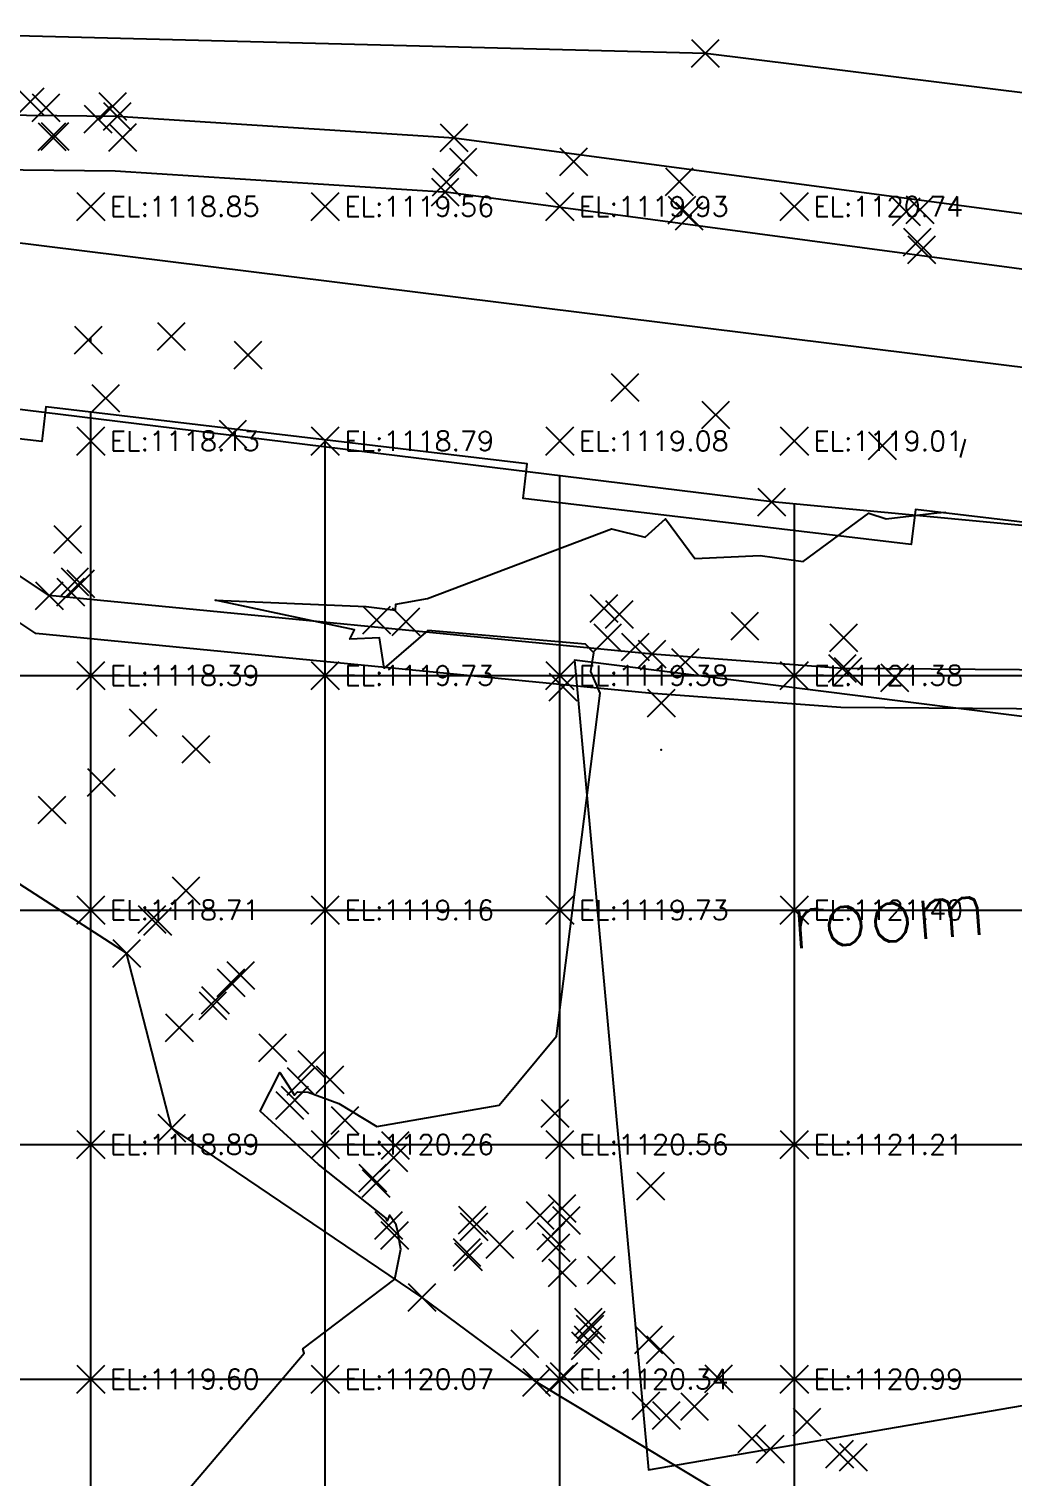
# Model space of a CAD drawing. Header units: metres. Extents: x -212 to 353850, y -37 to 356021.
# Drawn here: x 353775.38 to 353787.96, y 355968.8 to 355987.32 of the extents above; entities that cross this region are included whole.
import ezdxf

# ---------------------------------------------------------------- set-up
doc = ezdxf.new("R2010")
doc.units = ezdxf.units.M
for name, color, linetype in [('C-TOPO-MAJR', 9, 'Continuous'), ('C-TOPO-TEXT', 7, 'Continuous'), ('Survey.td2', 7, 'Continuous'), ('V-NODE', 1, 'Continuous')]:
    doc.layers.add(name, color=color, linetype=linetype)
doc.styles.get("Standard").update_dxf_attribs({"font": 'simplex.shx'})

# ---------------------------------------------------------------- blocks, each defined once
blk = doc.blocks.new('*U1')
at = {"color": 0, "linetype": 'ByBlock', "lineweight": -2, "transparency": 16777216}
for p, q in [((-0.707, -0.707), (0.707, 0.707)), ((-0.707, 0.707), (0.707, -0.707))]:
    blk.add_line(p, q, dxfattribs=at)
blk = doc.blocks.new('*U166', base_point=(353784.8588, 355969.1563, 1120.6909))
at = {"layer": 'V-NODE', "lineweight": -2, "xscale": 0.25, "yscale": 0.25, "zscale": 0.25}
blk.add_blockref('*U1', (353784.8588, 355969.1563, 1120.6909), dxfattribs=at)
blk = doc.blocks.new('*U167', base_point=(353783.5295, 355969.5848, 1120.4859))
at = {"layer": 'V-NODE', "lineweight": -2, "xscale": 0.25, "yscale": 0.25, "zscale": 0.25}
blk.add_blockref('*U1', (353783.5295, 355969.5848, 1120.4859), dxfattribs=at)
blk = doc.blocks.new('*U168', base_point=(353781.8668, 355970.0086, 1120.3134))
at = {"layer": 'V-NODE', "lineweight": -2, "xscale": 0.25, "yscale": 0.25, "zscale": 0.25}
blk.add_blockref('*U1', (353781.8668, 355970.0086, 1120.3134), dxfattribs=at)
blk = doc.blocks.new('*U169', base_point=(353777.1986, 355973.2606, 1119.0242))
at = {"layer": 'V-NODE', "lineweight": -2, "xscale": 0.25, "yscale": 0.25, "zscale": 0.25}
blk.add_blockref('*U1', (353777.1986, 355973.2606, 1119.0242), dxfattribs=at)
blk = doc.blocks.new('*U177', base_point=(353784.0281, 355987.0089, 1119.2598))
at = {"layer": 'V-NODE', "lineweight": -2, "xscale": 0.25, "yscale": 0.25, "zscale": 0.25}
blk.add_blockref('*U1', (353784.0281, 355987.0089, 1119.2598), dxfattribs=at)
blk = doc.blocks.new('*U302', base_point=(353783.4631, 355978.6974, 1121.3623))
at = {"layer": 'V-NODE', "lineweight": -2, "xscale": 0.25, "yscale": 0.25, "zscale": 0.25}
blk.add_blockref('*U1', (353783.4631, 355978.6974, 1121.3623), dxfattribs=at)
blk = doc.blocks.new('*U303', base_point=(353783.4532, 355970.4271, 1120.8051))
at = {"layer": 'V-NODE', "lineweight": -2, "xscale": 0.25, "yscale": 0.25, "zscale": 0.25}
blk.add_blockref('*U1', (353783.4532, 355970.4271, 1120.8051), dxfattribs=at)
blk = doc.blocks.new('*U304', base_point=(353784.1981, 355970.0553, 1120.8847))
at = {"layer": 'V-NODE', "lineweight": -2, "xscale": 0.25, "yscale": 0.25, "zscale": 0.25}
blk.add_blockref('*U1', (353784.1981, 355970.0553, 1120.8847), dxfattribs=at)
blk = doc.blocks.new('*U348', base_point=(353777.0204, 355975.9035, 1119.109))
at = {"layer": 'V-NODE', "lineweight": -2, "xscale": 0.25, "yscale": 0.25, "zscale": 0.25}
blk.add_blockref('*U1', (353777.0204, 355975.9035, 1119.109), dxfattribs=at)
blk = doc.blocks.new('*U349', base_point=(353776.9476, 355975.9297, 1119.0954))
at = {"layer": 'V-NODE', "lineweight": -2, "xscale": 0.25, "yscale": 0.25, "zscale": 0.25}
blk.add_blockref('*U1', (353776.9476, 355975.9297, 1119.0954), dxfattribs=at)
blk = doc.blocks.new('*U350', base_point=(353778.0821, 355975.2116, 1119.122))
at = {"layer": 'V-NODE', "lineweight": -2, "xscale": 0.25, "yscale": 0.25, "zscale": 0.25}
blk.add_blockref('*U1', (353778.0821, 355975.2116, 1119.122), dxfattribs=at)
blk = doc.blocks.new('*U351', base_point=(353777.9595, 355975.1211, 1119.1369))
at = {"layer": 'V-NODE', "lineweight": -2, "xscale": 0.25, "yscale": 0.25, "zscale": 0.25}
blk.add_blockref('*U1', (353777.9595, 355975.1211, 1119.1369), dxfattribs=at)
blk = doc.blocks.new('*U352', base_point=(353777.7587, 355974.8962, 1119.1366))
at = {"layer": 'V-NODE', "lineweight": -2, "xscale": 0.25, "yscale": 0.25, "zscale": 0.25}
blk.add_blockref('*U1', (353777.7587, 355974.8962, 1119.1366), dxfattribs=at)
blk = doc.blocks.new('*U353', base_point=(353777.7273, 355974.8253, 1119.4924))
at = {"layer": 'V-NODE', "lineweight": -2, "xscale": 0.25, "yscale": 0.25, "zscale": 0.25}
blk.add_blockref('*U1', (353777.7273, 355974.8253, 1119.4924), dxfattribs=at)
blk = doc.blocks.new('*U354', base_point=(353778.4923, 355974.2897, 1119.753))
at = {"layer": 'V-NODE', "lineweight": -2, "xscale": 0.25, "yscale": 0.25, "zscale": 0.25}
blk.add_blockref('*U1', (353778.4923, 355974.2897, 1119.753), dxfattribs=at)
blk = doc.blocks.new('*U355', base_point=(353778.8547, 355973.8578, 1119.5595))
at = {"layer": 'V-NODE', "lineweight": -2, "xscale": 0.25, "yscale": 0.25, "zscale": 0.25}
blk.add_blockref('*U1', (353778.8547, 355973.8578, 1119.5595), dxfattribs=at)
blk = doc.blocks.new('*U356', base_point=(353778.7758, 355973.6193, 1120.3349))
at = {"layer": 'V-NODE', "lineweight": -2, "xscale": 0.25, "yscale": 0.25, "zscale": 0.25}
blk.add_blockref('*U1', (353778.7758, 355973.6193, 1120.3349), dxfattribs=at)
blk = doc.blocks.new('*U357', base_point=(353778.7114, 355973.5495, 1120.3281))
at = {"layer": 'V-NODE', "lineweight": -2, "xscale": 0.25, "yscale": 0.25, "zscale": 0.25}
blk.add_blockref('*U1', (353778.7114, 355973.5495, 1120.3281), dxfattribs=at)
blk = doc.blocks.new('*U358', base_point=(353779.4175, 355973.3576, 1120.3903))
at = {"layer": 'V-NODE', "lineweight": -2, "xscale": 0.25, "yscale": 0.25, "zscale": 0.25}
blk.add_blockref('*U1', (353779.4175, 355973.3576, 1120.3903), dxfattribs=at)
blk = doc.blocks.new('*U359', base_point=(353780.0399, 355972.882, 1120.37))
at = {"layer": 'V-NODE', "lineweight": -2, "xscale": 0.25, "yscale": 0.25, "zscale": 0.25}
blk.add_blockref('*U1', (353780.0399, 355972.882, 1120.37), dxfattribs=at)
blk = doc.blocks.new('*U360', base_point=(353779.7707, 355972.6229, 1120.3593))
at = {"layer": 'V-NODE', "lineweight": -2, "xscale": 0.25, "yscale": 0.25, "zscale": 0.25}
blk.add_blockref('*U1', (353779.7707, 355972.6229, 1120.3593), dxfattribs=at)
blk = doc.blocks.new('*U361', base_point=(353779.8149, 355972.5517, 1120.5466))
at = {"layer": 'V-NODE', "lineweight": -2, "xscale": 0.25, "yscale": 0.25, "zscale": 0.25}
blk.add_blockref('*U1', (353779.8149, 355972.5517, 1120.5466), dxfattribs=at)
blk = doc.blocks.new('*U362', base_point=(353781.0473, 355972.0834, 1120.633))
at = {"layer": 'V-NODE', "lineweight": -2, "xscale": 0.25, "yscale": 0.25, "zscale": 0.25}
blk.add_blockref('*U1', (353781.0473, 355972.0834, 1120.633), dxfattribs=at)
blk = doc.blocks.new('*U363', base_point=(353781.0669, 355972.0001, 1120.6451))
at = {"layer": 'V-NODE', "lineweight": -2, "xscale": 0.25, "yscale": 0.25, "zscale": 0.25}
blk.add_blockref('*U1', (353781.0669, 355972.0001, 1120.6451), dxfattribs=at)
blk = doc.blocks.new('*U364', base_point=(353780.9763, 355971.6688, 1120.5944))
at = {"layer": 'V-NODE', "lineweight": -2, "xscale": 0.25, "yscale": 0.25, "zscale": 0.25}
blk.add_blockref('*U1', (353780.9763, 355971.6688, 1120.5944), dxfattribs=at)
blk = doc.blocks.new('*U365', base_point=(353780.995, 355971.614, 1120.815))
at = {"layer": 'V-NODE', "lineweight": -2, "xscale": 0.25, "yscale": 0.25, "zscale": 0.25}
blk.add_blockref('*U1', (353780.995, 355971.614, 1120.815), dxfattribs=at)
blk = doc.blocks.new('*U366', base_point=(353781.398, 355971.7739, 1121.0234))
at = {"layer": 'V-NODE', "lineweight": -2, "xscale": 0.25, "yscale": 0.25, "zscale": 0.25}
blk.add_blockref('*U1', (353781.398, 355971.7739, 1121.0234), dxfattribs=at)
blk = doc.blocks.new('*U367', base_point=(353782.1173, 355971.7285, 1121.0079))
at = {"layer": 'V-NODE', "lineweight": -2, "xscale": 0.25, "yscale": 0.25, "zscale": 0.25}
blk.add_blockref('*U1', (353782.1173, 355971.7285, 1121.0079), dxfattribs=at)
blk = doc.blocks.new('*U368', base_point=(353782.1992, 355971.4092, 1121.0203))
at = {"layer": 'V-NODE', "lineweight": -2, "xscale": 0.25, "yscale": 0.25, "zscale": 0.25}
blk.add_blockref('*U1', (353782.1992, 355971.4092, 1121.0203), dxfattribs=at)
blk = doc.blocks.new('*U369', base_point=(353782.2502, 355972.0794, 1121.3386))
at = {"layer": 'V-NODE', "lineweight": -2, "xscale": 0.25, "yscale": 0.25, "zscale": 0.25}
blk.add_blockref('*U1', (353782.2502, 355972.0794, 1121.3386), dxfattribs=at)
blk = doc.blocks.new('*U370', base_point=(353782.1933, 355972.2349, 1121.3231))
at = {"layer": 'V-NODE', "lineweight": -2, "xscale": 0.25, "yscale": 0.25, "zscale": 0.25}
blk.add_blockref('*U1', (353782.1933, 355972.2349, 1121.3231), dxfattribs=at)
blk = doc.blocks.new('*U371', base_point=(353783.13, 355979.4159, 1121.3129))
at = {"layer": 'V-NODE', "lineweight": -2, "xscale": 0.25, "yscale": 0.25, "zscale": 0.25}
blk.add_blockref('*U1', (353783.13, 355979.4159, 1121.3129), dxfattribs=at)
blk = doc.blocks.new('*U372', base_point=(353783.3452, 355979.3233, 1121.2806))
at = {"layer": 'V-NODE', "lineweight": -2, "xscale": 0.25, "yscale": 0.25, "zscale": 0.25}
blk.add_blockref('*U1', (353783.3452, 355979.3233, 1121.2806), dxfattribs=at)
blk = doc.blocks.new('*U373', base_point=(353782.927, 355979.8307, 1121.075))
at = {"layer": 'V-NODE', "lineweight": -2, "xscale": 0.25, "yscale": 0.25, "zscale": 0.25}
blk.add_blockref('*U1', (353782.927, 355979.8307, 1121.075), dxfattribs=at)
blk = doc.blocks.new('*U374', base_point=(353784.5316, 355979.6823, 1121.4349))
at = {"layer": 'V-NODE', "lineweight": -2, "xscale": 0.25, "yscale": 0.25, "zscale": 0.25}
blk.add_blockref('*U1', (353784.5316, 355979.6823, 1121.4349), dxfattribs=at)
blk = doc.blocks.new('*U375', base_point=(353785.7967, 355979.5335, 1121.3993))
at = {"layer": 'V-NODE', "lineweight": -2, "xscale": 0.25, "yscale": 0.25, "zscale": 0.25}
blk.add_blockref('*U1', (353785.7967, 355979.5335, 1121.3993), dxfattribs=at)
blk = doc.blocks.new('*U376', base_point=(353785.7796, 355979.1408, 1121.3865))
at = {"layer": 'V-NODE', "lineweight": -2, "xscale": 0.25, "yscale": 0.25, "zscale": 0.25}
blk.add_blockref('*U1', (353785.7796, 355979.1408, 1121.3865), dxfattribs=at)
blk = doc.blocks.new('*U377', base_point=(353785.8514, 355979.1008, 1121.5898))
at = {"layer": 'V-NODE', "lineweight": -2, "xscale": 0.25, "yscale": 0.25, "zscale": 0.25}
blk.add_blockref('*U1', (353785.8514, 355979.1008, 1121.5898), dxfattribs=at)
blk = doc.blocks.new('*U403', base_point=(353782.7769, 355979.5349, 1120.3696))
at = {"layer": 'V-NODE', "lineweight": -2, "xscale": 0.25, "yscale": 0.25, "zscale": 0.25}
blk.add_blockref('*U1', (353782.7769, 355979.5349, 1120.3696), dxfattribs=at)
blk = doc.blocks.new('*U404', base_point=(353782.7316, 355979.9068, 1120.6809))
at = {"layer": 'V-NODE', "lineweight": -2, "xscale": 0.25, "yscale": 0.25, "zscale": 0.25}
blk.add_blockref('*U1', (353782.7316, 355979.9068, 1120.6809), dxfattribs=at)
blk = doc.blocks.new('*U405', base_point=(353780.1979, 355979.7387, 1120.1325))
at = {"layer": 'V-NODE', "lineweight": -2, "xscale": 0.25, "yscale": 0.25, "zscale": 0.25}
blk.add_blockref('*U1', (353780.1979, 355979.7387, 1120.1325), dxfattribs=at)
blk = doc.blocks.new('*U406', base_point=(353779.8231, 355979.7589, 1120.1591))
at = {"layer": 'V-NODE', "lineweight": -2, "xscale": 0.25, "yscale": 0.25, "zscale": 0.25}
blk.add_blockref('*U1', (353779.8231, 355979.7589, 1120.1591), dxfattribs=at)
blk = doc.blocks.new('*U407', base_point=(353776.0351, 355980.2229, 1119.8671))
at = {"layer": 'V-NODE', "lineweight": -2, "xscale": 0.25, "yscale": 0.25, "zscale": 0.25}
blk.add_blockref('*U1', (353776.0351, 355980.2229, 1119.8671), dxfattribs=at)
blk = doc.blocks.new('*U408', base_point=(353775.9625, 355980.2495, 1119.8559))
at = {"layer": 'V-NODE', "lineweight": -2, "xscale": 0.25, "yscale": 0.25, "zscale": 0.25}
blk.add_blockref('*U1', (353775.9625, 355980.2495, 1119.8559), dxfattribs=at)
blk = doc.blocks.new('*U409', base_point=(353775.8705, 355980.7901, 1119.0845))
at = {"layer": 'V-NODE', "lineweight": -2, "xscale": 0.25, "yscale": 0.25, "zscale": 0.25}
blk.add_blockref('*U1', (353775.8705, 355980.7901, 1119.0845), dxfattribs=at)
blk = doc.blocks.new('*U410', base_point=(353775.9075, 355980.1175, 1119.191))
at = {"layer": 'V-NODE', "lineweight": -2, "xscale": 0.25, "yscale": 0.25, "zscale": 0.25}
blk.add_blockref('*U1', (353775.9075, 355980.1175, 1119.191), dxfattribs=at)
blk = doc.blocks.new('*U455', base_point=(353775.3916, 355986.3901, 1118.6494))
at = {"layer": 'V-NODE', "lineweight": -2, "xscale": 0.25, "yscale": 0.25, "zscale": 0.25}
blk.add_blockref('*U1', (353775.3916, 355986.3901, 1118.6494), dxfattribs=at)
blk = doc.blocks.new('*U456', base_point=(353775.5943, 355986.3126, 1118.6348))
at = {"layer": 'V-NODE', "lineweight": -2, "xscale": 0.25, "yscale": 0.25, "zscale": 0.25}
blk.add_blockref('*U1', (353775.5943, 355986.3126, 1118.6348), dxfattribs=at)
blk = doc.blocks.new('*U457', base_point=(353775.669, 355985.9424, 1118.6592))
at = {"layer": 'V-NODE', "lineweight": -2, "xscale": 0.25, "yscale": 0.25, "zscale": 0.25}
blk.add_blockref('*U1', (353775.669, 355985.9424, 1118.6592), dxfattribs=at)
blk = doc.blocks.new('*U458', base_point=(353775.7096, 355985.9478, 1118.9425))
at = {"layer": 'V-NODE', "lineweight": -2, "xscale": 0.25, "yscale": 0.25, "zscale": 0.25}
blk.add_blockref('*U1', (353775.7096, 355985.9478, 1118.9425), dxfattribs=at)
blk = doc.blocks.new('*U459', base_point=(353776.26, 355986.1694, 1118.976))
at = {"layer": 'V-NODE', "lineweight": -2, "xscale": 0.25, "yscale": 0.25, "zscale": 0.25}
blk.add_blockref('*U1', (353776.26, 355986.1694, 1118.976), dxfattribs=at)
blk = doc.blocks.new('*U460', base_point=(353776.4462, 355986.3312, 1118.9262))
at = {"layer": 'V-NODE', "lineweight": -2, "xscale": 0.25, "yscale": 0.25, "zscale": 0.25}
blk.add_blockref('*U1', (353776.4462, 355986.3312, 1118.9262), dxfattribs=at)
blk = doc.blocks.new('*U461', base_point=(353776.5042, 355986.2042, 1119.8751))
at = {"layer": 'V-NODE', "lineweight": -2, "xscale": 0.25, "yscale": 0.25, "zscale": 0.25}
blk.add_blockref('*U1', (353776.5042, 355986.2042, 1119.8751), dxfattribs=at)
blk = doc.blocks.new('*U462', base_point=(353776.572, 355985.9354, 1119.8691))
at = {"layer": 'V-NODE', "lineweight": -2, "xscale": 0.25, "yscale": 0.25, "zscale": 0.25}
blk.add_blockref('*U1', (353776.572, 355985.9354, 1119.8691), dxfattribs=at)
blk = doc.blocks.new('*U463', base_point=(353780.7155, 355985.3618, 1120.0142))
at = {"layer": 'V-NODE', "lineweight": -2, "xscale": 0.25, "yscale": 0.25, "zscale": 0.25}
blk.add_blockref('*U1', (353780.7155, 355985.3618, 1120.0142), dxfattribs=at)
blk = doc.blocks.new('*U464', base_point=(353780.6987, 355985.2361, 1119.8849))
at = {"layer": 'V-NODE', "lineweight": -2, "xscale": 0.25, "yscale": 0.25, "zscale": 0.25}
blk.add_blockref('*U1', (353780.6987, 355985.2361, 1119.8849), dxfattribs=at)
blk = doc.blocks.new('*U465', base_point=(353780.8117, 355985.9286, 1120.1888))
at = {"layer": 'V-NODE', "lineweight": -2, "xscale": 0.25, "yscale": 0.25, "zscale": 0.25}
blk.add_blockref('*U1', (353780.8117, 355985.9286, 1120.1888), dxfattribs=at)
blk = doc.blocks.new('*U466', base_point=(353780.9288, 355985.618, 1120.3333))
at = {"layer": 'V-NODE', "lineweight": -2, "xscale": 0.25, "yscale": 0.25, "zscale": 0.25}
blk.add_blockref('*U1', (353780.9288, 355985.618, 1120.3333), dxfattribs=at)
blk = doc.blocks.new('*U467', base_point=(353782.3437, 355985.6236, 1120.252))
at = {"layer": 'V-NODE', "lineweight": -2, "xscale": 0.25, "yscale": 0.25, "zscale": 0.25}
blk.add_blockref('*U1', (353782.3437, 355985.6236, 1120.252), dxfattribs=at)
blk = doc.blocks.new('*U468', base_point=(353783.6929, 355985.3661, 1120.4196))
at = {"layer": 'V-NODE', "lineweight": -2, "xscale": 0.25, "yscale": 0.25, "zscale": 0.25}
blk.add_blockref('*U1', (353783.6929, 355985.3661, 1120.4196), dxfattribs=at)
blk = doc.blocks.new('*U469', base_point=(353783.7274, 355985.0047, 1120.4258))
at = {"layer": 'V-NODE', "lineweight": -2, "xscale": 0.25, "yscale": 0.25, "zscale": 0.25}
blk.add_blockref('*U1', (353783.7274, 355985.0047, 1120.4258), dxfattribs=at)
blk = doc.blocks.new('*U470', base_point=(353783.8202, 355984.9283, 1120.7523))
at = {"layer": 'V-NODE', "lineweight": -2, "xscale": 0.25, "yscale": 0.25, "zscale": 0.25}
blk.add_blockref('*U1', (353783.8202, 355984.9283, 1120.7523), dxfattribs=at)
blk = doc.blocks.new('*U471', base_point=(353786.5974, 355984.9821, 1120.8758))
at = {"layer": 'V-NODE', "lineweight": -2, "xscale": 0.25, "yscale": 0.25, "zscale": 0.25}
blk.add_blockref('*U1', (353786.5974, 355984.9821, 1120.8758), dxfattribs=at)
blk = doc.blocks.new('*U472', base_point=(353786.7721, 355985.0066, 1120.8653))
at = {"layer": 'V-NODE', "lineweight": -2, "xscale": 0.25, "yscale": 0.25, "zscale": 0.25}
blk.add_blockref('*U1', (353786.7721, 355985.0066, 1120.8653), dxfattribs=at)
blk = doc.blocks.new('*U473', base_point=(353786.7403, 355984.5962, 1120.9101))
at = {"layer": 'V-NODE', "lineweight": -2, "xscale": 0.25, "yscale": 0.25, "zscale": 0.25}
blk.add_blockref('*U1', (353786.7403, 355984.5962, 1120.9101), dxfattribs=at)
blk = doc.blocks.new('*U474', base_point=(353786.7947, 355984.4977, 1121.175))
at = {"layer": 'V-NODE', "lineweight": -2, "xscale": 0.25, "yscale": 0.25, "zscale": 0.25}
blk.add_blockref('*U1', (353786.7947, 355984.4977, 1121.175), dxfattribs=at)
blk = doc.blocks.new('*U515', base_point=(353784.1605, 355982.3839, 1118.8288))
at = {"layer": 'V-NODE', "lineweight": -2, "xscale": 0.25, "yscale": 0.25, "zscale": 0.25}
blk.add_blockref('*U1', (353784.1605, 355982.3839, 1118.8288), dxfattribs=at)
blk = doc.blocks.new('*U516', base_point=(353783.0003, 355982.7357, 1118.7899))
at = {"layer": 'V-NODE', "lineweight": -2, "xscale": 0.25, "yscale": 0.25, "zscale": 0.25}
blk.add_blockref('*U1', (353783.0003, 355982.7357, 1118.7899), dxfattribs=at)
blk = doc.blocks.new('*U517', base_point=(353776.3576, 355982.5966, 1117.7105))
at = {"layer": 'V-NODE', "lineweight": -2, "xscale": 0.25, "yscale": 0.25, "zscale": 0.25}
blk.add_blockref('*U1', (353776.3576, 355982.5966, 1117.7105), dxfattribs=at)
blk = doc.blocks.new('*U518', base_point=(353776.1341, 355983.343, 1117.7084))
at = {"layer": 'V-NODE', "lineweight": -2, "xscale": 0.25, "yscale": 0.25, "zscale": 0.25}
blk.add_blockref('*U1', (353776.1341, 355983.343, 1117.7084), dxfattribs=at)
blk = doc.blocks.new('*U532', base_point=(353777.1949, 355983.3872, 1117.7067))
at = {"layer": 'V-NODE', "lineweight": -2, "xscale": 0.25, "yscale": 0.25, "zscale": 0.25}
blk.add_blockref('*U1', (353777.1949, 355983.3872, 1117.7067), dxfattribs=at)
blk = doc.blocks.new('*U533', base_point=(353778.1773, 355983.1505, 1118.1012))
at = {"layer": 'V-NODE', "lineweight": -2, "xscale": 0.25, "yscale": 0.25, "zscale": 0.25}
blk.add_blockref('*U1', (353778.1773, 355983.1505, 1118.1012), dxfattribs=at)
blk = doc.blocks.new('*U534', base_point=(353777.983, 355982.1386, 1117.9744))
at = {"layer": 'V-NODE', "lineweight": -2, "xscale": 0.25, "yscale": 0.25, "zscale": 0.25}
blk.add_blockref('*U1', (353777.983, 355982.1386, 1117.9744), dxfattribs=at)
blk = doc.blocks.new('*U535', base_point=(353784.8758, 355981.2704, 1118.9039))
at = {"layer": 'V-NODE', "lineweight": -2, "xscale": 0.25, "yscale": 0.25, "zscale": 0.25}
blk.add_blockref('*U1', (353784.8758, 355981.2704, 1118.9039), dxfattribs=at)
blk = doc.blocks.new('*U536', base_point=(353786.2909, 355981.9898, 1119.2416))
at = {"layer": 'V-NODE', "lineweight": -2, "xscale": 0.25, "yscale": 0.25, "zscale": 0.25}
blk.add_blockref('*U1', (353786.2909, 355981.9898, 1119.2416), dxfattribs=at)
blk = doc.blocks.new('*U631', base_point=(353785.7444, 355969.0917, 1120.7266))
at = {"layer": 'V-NODE', "lineweight": -2, "xscale": 0.25, "yscale": 0.25, "zscale": 0.25}
blk.add_blockref('*U1', (353785.7444, 355969.0917, 1120.7266), dxfattribs=at)
blk = doc.blocks.new('*U632', base_point=(353784.6218, 355969.2846, 1120.6812))
at = {"layer": 'V-NODE', "lineweight": -2, "xscale": 0.25, "yscale": 0.25, "zscale": 0.25}
blk.add_blockref('*U1', (353784.6218, 355969.2846, 1120.6812), dxfattribs=at)
blk = doc.blocks.new('*U633', base_point=(353783.2683, 355969.7097, 1120.5256))
at = {"layer": 'V-NODE', "lineweight": -2, "xscale": 0.25, "yscale": 0.25, "zscale": 0.25}
blk.add_blockref('*U1', (353783.2683, 355969.7097, 1120.5256), dxfattribs=at)
blk = doc.blocks.new('*U634', base_point=(353782.2199, 355970.0863, 1120.3348))
at = {"layer": 'V-NODE', "lineweight": -2, "xscale": 0.25, "yscale": 0.25, "zscale": 0.25}
blk.add_blockref('*U1', (353782.2199, 355970.0863, 1120.3348), dxfattribs=at)
blk = doc.blocks.new('*U638', base_point=(353776.6234, 355975.496, 1118.8985))
at = {"layer": 'V-NODE', "lineweight": -2, "xscale": 0.25, "yscale": 0.25, "zscale": 0.25}
blk.add_blockref('*U1', (353776.6234, 355975.496, 1118.8985), dxfattribs=at)
blk = doc.blocks.new('*U639', base_point=(353777.2987, 355974.5431, 1119.0736))
at = {"layer": 'V-NODE', "lineweight": -2, "xscale": 0.25, "yscale": 0.25, "zscale": 0.25}
blk.add_blockref('*U1', (353777.2987, 355974.5431, 1119.0736), dxfattribs=at)
blk = doc.blocks.new('*U640', base_point=(353779.9755, 355972.0163, 1119.9362))
at = {"layer": 'V-NODE', "lineweight": -2, "xscale": 0.25, "yscale": 0.25, "zscale": 0.25}
blk.add_blockref('*U1', (353779.9755, 355972.0163, 1119.9362), dxfattribs=at)
blk = doc.blocks.new('*U641', base_point=(353780.0512, 355971.8893, 1119.9655))
at = {"layer": 'V-NODE', "lineweight": -2, "xscale": 0.25, "yscale": 0.25, "zscale": 0.25}
blk.add_blockref('*U1', (353780.0512, 355971.8893, 1119.9655), dxfattribs=at)
blk = doc.blocks.new('*U642', base_point=(353780.4044, 355971.0931, 1120.1186))
at = {"layer": 'V-NODE', "lineweight": -2, "xscale": 0.25, "yscale": 0.25, "zscale": 0.25}
blk.add_blockref('*U1', (353780.4044, 355971.0931, 1120.1186), dxfattribs=at)
blk = doc.blocks.new('*U643', base_point=(353781.7162, 355970.5009, 1120.3627))
at = {"layer": 'V-NODE', "lineweight": -2, "xscale": 0.25, "yscale": 0.25, "zscale": 0.25}
blk.add_blockref('*U1', (353781.7162, 355970.5009, 1120.3627), dxfattribs=at)
blk = doc.blocks.new('*U644', base_point=(353782.4899, 355970.4756, 1120.4969))
at = {"layer": 'V-NODE', "lineweight": -2, "xscale": 0.25, "yscale": 0.25, "zscale": 0.25}
blk.add_blockref('*U1', (353782.4899, 355970.4756, 1120.4969), dxfattribs=at)
blk = doc.blocks.new('*U645', base_point=(353782.553, 355970.6896, 1120.6704))
at = {"layer": 'V-NODE', "lineweight": -2, "xscale": 0.25, "yscale": 0.25, "zscale": 0.25}
blk.add_blockref('*U1', (353782.553, 355970.6896, 1120.6704), dxfattribs=at)
blk = doc.blocks.new('*U646', base_point=(353782.5703, 355970.7412, 1120.6776))
at = {"layer": 'V-NODE', "lineweight": -2, "xscale": 0.25, "yscale": 0.25, "zscale": 0.25}
blk.add_blockref('*U1', (353782.5703, 355970.7412, 1120.6776), dxfattribs=at)
blk = doc.blocks.new('*U647', base_point=(353782.5262, 355970.5541, 1120.729))
at = {"layer": 'V-NODE', "lineweight": -2, "xscale": 0.25, "yscale": 0.25, "zscale": 0.25}
blk.add_blockref('*U1', (353782.5262, 355970.5541, 1120.729), dxfattribs=at)
blk = doc.blocks.new('*U648', base_point=(353782.532, 355970.7779, 1121.1277))
at = {"layer": 'V-NODE', "lineweight": -2, "xscale": 0.25, "yscale": 0.25, "zscale": 0.25}
blk.add_blockref('*U1', (353782.532, 355970.7779, 1121.1277), dxfattribs=at)
blk = doc.blocks.new('*U649', base_point=(353782.6957, 355971.4448, 1121.1124))
at = {"layer": 'V-NODE', "lineweight": -2, "xscale": 0.25, "yscale": 0.25, "zscale": 0.25}
blk.add_blockref('*U1', (353782.6957, 355971.4448, 1121.1124), dxfattribs=at)
blk = doc.blocks.new('*U650', base_point=(353783.3023, 355970.552, 1121.0429))
at = {"layer": 'V-NODE', "lineweight": -2, "xscale": 0.25, "yscale": 0.25, "zscale": 0.25}
blk.add_blockref('*U1', (353783.3023, 355970.552, 1121.0429), dxfattribs=at)
blk = doc.blocks.new('*U651', base_point=(353783.8879, 355969.6977, 1120.8075))
at = {"layer": 'V-NODE', "lineweight": -2, "xscale": 0.25, "yscale": 0.25, "zscale": 0.25}
blk.add_blockref('*U1', (353783.8879, 355969.6977, 1120.8075), dxfattribs=at)
blk = doc.blocks.new('*U652', base_point=(353785.3259, 355969.5004, 1120.9546))
at = {"layer": 'V-NODE', "lineweight": -2, "xscale": 0.25, "yscale": 0.25, "zscale": 0.25}
blk.add_blockref('*U1', (353785.3259, 355969.5004, 1120.9546), dxfattribs=at)
blk = doc.blocks.new('*U653', base_point=(353785.9208, 355969.0502, 1121.06))
at = {"layer": 'V-NODE', "lineweight": -2, "xscale": 0.25, "yscale": 0.25, "zscale": 0.25}
blk.add_blockref('*U1', (353785.9208, 355969.0502, 1121.06), dxfattribs=at)
blk = doc.blocks.new('*U668', base_point=(353786.4494, 355979.0223, 1121.6471))
at = {"layer": 'V-NODE', "lineweight": -2, "xscale": 0.25, "yscale": 0.25, "zscale": 0.25}
blk.add_blockref('*U1', (353786.4494, 355979.0223, 1121.6471), dxfattribs=at)
blk = doc.blocks.new('*U669', base_point=(353783.7706, 355979.2202, 1121.3699))
at = {"layer": 'V-NODE', "lineweight": -2, "xscale": 0.25, "yscale": 0.25, "zscale": 0.25}
blk.add_blockref('*U1', (353783.7706, 355979.2202, 1121.3699), dxfattribs=at)
blk = doc.blocks.new('*U670', base_point=(353783.3263, 355972.5202, 1121.0811))
at = {"layer": 'V-NODE', "lineweight": -2, "xscale": 0.25, "yscale": 0.25, "zscale": 0.25}
blk.add_blockref('*U1', (353783.3263, 355972.5202, 1121.0811), dxfattribs=at)
blk = doc.blocks.new('*U828', base_point=(353775.6352, 355980.0712, 1118.3384))
at = {"layer": 'V-NODE', "lineweight": -2, "xscale": 0.25, "yscale": 0.25, "zscale": 0.25}
blk.add_blockref('*U1', (353775.6352, 355980.0712, 1118.3384), dxfattribs=at)
blk = doc.blocks.new('*U829', base_point=(353782.2063, 355978.9014, 1119.1758))
at = {"layer": 'V-NODE', "lineweight": -2, "xscale": 0.25, "yscale": 0.25, "zscale": 0.25}
blk.add_blockref('*U1', (353782.2063, 355978.9014, 1119.1758), dxfattribs=at)
blk = doc.blocks.new('*U830', base_point=(353782.1024, 355973.4466, 1120.1823))
at = {"layer": 'V-NODE', "lineweight": -2, "xscale": 0.25, "yscale": 0.25, "zscale": 0.25}
blk.add_blockref('*U1', (353782.1024, 355973.4466, 1120.1823), dxfattribs=at)
blk = doc.blocks.new('*U831', base_point=(353781.9104, 355972.1444, 1120.8426))
at = {"layer": 'V-NODE', "lineweight": -2, "xscale": 0.25, "yscale": 0.25, "zscale": 0.25}
blk.add_blockref('*U1', (353781.9104, 355972.1444, 1120.8426), dxfattribs=at)
blk = doc.blocks.new('*U832', base_point=(353782.0539, 355971.877, 1120.8657))
at = {"layer": 'V-NODE', "lineweight": -2, "xscale": 0.25, "yscale": 0.25, "zscale": 0.25}
blk.add_blockref('*U1', (353782.0539, 355971.877, 1120.8657), dxfattribs=at)
blk = doc.blocks.new('*U833', base_point=(353780.0618, 355973.0392, 1120.2188))
at = {"layer": 'V-NODE', "lineweight": -2, "xscale": 0.25, "yscale": 0.25, "zscale": 0.25}
blk.add_blockref('*U1', (353780.0618, 355973.0392, 1120.2188), dxfattribs=at)
blk = doc.blocks.new('*U834', base_point=(353779.2238, 355973.8802, 1119.4471))
at = {"layer": 'V-NODE', "lineweight": -2, "xscale": 0.25, "yscale": 0.25, "zscale": 0.25}
blk.add_blockref('*U1', (353779.2238, 355973.8802, 1119.4471), dxfattribs=at)
blk = doc.blocks.new('*U835', base_point=(353778.9913, 355974.0744, 1119.5155))
at = {"layer": 'V-NODE', "lineweight": -2, "xscale": 0.25, "yscale": 0.25, "zscale": 0.25}
blk.add_blockref('*U1', (353778.9913, 355974.0744, 1119.5155), dxfattribs=at)
blk = doc.blocks.new('*U836', base_point=(353777.3848, 355976.2971, 1118.7992))
at = {"layer": 'V-NODE', "lineweight": -2, "xscale": 0.25, "yscale": 0.25, "zscale": 0.25}
blk.add_blockref('*U1', (353777.3848, 355976.2971, 1118.7992), dxfattribs=at)
blk = doc.blocks.new('*U837', base_point=(353775.668, 355977.3315, 1118.4375))
at = {"layer": 'V-NODE', "lineweight": -2, "xscale": 0.25, "yscale": 0.25, "zscale": 0.25}
blk.add_blockref('*U1', (353775.668, 355977.3315, 1118.4375), dxfattribs=at)
blk = doc.blocks.new('*U838', base_point=(353776.2986, 355977.6817, 1118.6678))
at = {"layer": 'V-NODE', "lineweight": -2, "xscale": 0.25, "yscale": 0.25, "zscale": 0.25}
blk.add_blockref('*U1', (353776.2986, 355977.6817, 1118.6678), dxfattribs=at)
blk = doc.blocks.new('*U839', base_point=(353777.5105, 355978.1071, 1119.0838))
at = {"layer": 'V-NODE', "lineweight": -2, "xscale": 0.25, "yscale": 0.25, "zscale": 0.25}
blk.add_blockref('*U1', (353777.5105, 355978.1071, 1119.0838), dxfattribs=at)
blk = doc.blocks.new('*U840', base_point=(353776.8325, 355978.4477, 1118.4838))
at = {"layer": 'V-NODE', "lineweight": -2, "xscale": 0.25, "yscale": 0.25, "zscale": 0.25}
blk.add_blockref('*U1', (353776.8325, 355978.4477, 1118.4838), dxfattribs=at)

msp = doc.modelspace()

# ---------------------------------------------------------------- linework, layer by layer
at = {"color": 7, "true_color": 0xffffff}
for p, q in [((353776.166, 355983.311, 1121.849), (353776.166, 355983.375, 1121.853)), ((353776.166, 355916.049, 1117.654), (353776.166, 355982.419, 1121.793)), ((353779.166, 355916.049, 1117.654), (353779.166, 355982.064, 1121.771)), ((353782.166, 355916.049, 1117.654), (353782.166, 355981.603, 1121.742)), ((353785.166, 355915.982, 1117.65), (353785.166, 355981.243, 1121.72)), ((353754.465, 355979.049, 1112.318), (353814.513, 355979.049, 1130.328)), ((353752.122, 355976.049, 1111.615), (353814.405, 355976.049, 1130.295)), ((353764.166, 355973.049, 1115.227), (353814.405, 355973.049, 1130.295)), ((353765.124, 355970.049, 1115.515), (353814.513, 355970.049, 1130.328))]:
    msp.add_line(p, q, dxfattribs=at)
at = {"color": 9, "true_color": 0xc7c8ca, "elevation": 1121.557}
msp.add_lwpolyline([(353795.844, 355970.111), (353792.938, 355972.366), (353789.709, 355969.257), (353787.82, 355967.211), (353786.762, 355967.063), (353781.867, 355970.009), (353780.404, 355971.093), (353777.199, 355973.261), (353776.623, 355975.496), (353772.703, 355978.027), (353768.672, 355981.126), (353766.372, 355982.895), (353767.316, 355985.561), (353767.678, 355986.194), (353768.99, 355986.787), (353771.884, 355987.32), (353784.028, 355987.009), (353799.042, 355985.148)], dxfattribs=at)
at = {"color": 51, "true_color": 0xf7f281}
for points, elevation in [([(353767.633, 355984.682), (353767.657, 355985.313), (353767.962, 355985.818), (353769.191, 355986.469), (353772.369, 355986.482), (353773.796, 355986.235), (353776.504, 355986.204), (353780.812, 355985.929), (353792.674, 355984.344), (353800.113, 355983.733), (353801.803, 355983.595)], 1116.582), ([(353768.333, 355984.655), (353768.35, 355985.106), (353768.461, 355985.29), (353769.367, 355985.77), (353772.31, 355985.781), (353773.732, 355985.536), (353776.478, 355985.504), (353780.743, 355985.232), (353792.599, 355983.648), (353800.056, 355983.036), (353801.745, 355982.897)], 1116.582), ([(353803.338, 355977.112), (353797.363, 355977.888), (353795.01, 355977.949), (353791.485, 355978.133), (353788.57, 355978.62), (353785.759, 355978.641), (353783.302, 355978.825), (353775.462, 355979.586), (353774.577, 355980.175), (353773.389, 355980.868), (353772.92, 355981.101), (353771.277, 355982.183), (353769.265, 355982.665), (353767.126, 355983.082), (353767.657, 355984.713)], 1123.468), ([(353803.403, 355977.608), (353797.402, 355978.387), (353795.03, 355978.449), (353791.539, 355978.631), (353788.613, 355979.119), (353785.78, 355979.141), (353783.345, 355979.323), (353775.635, 355980.071), (353774.841, 355980.599), (353773.627, 355981.309), (353773.17, 355981.535), (353771.479, 355982.649), (353769.371, 355983.154), (353768.016, 355983.418), (353768.287, 355983.769)], 1123.468)]:
    msp.add_lwpolyline(points, dxfattribs=dict(at, elevation=elevation))
at = {"color": 3, "elevation": 1121.924}
msp.add_lwpolyline([(353806.759, 355980.678), (353806.634, 355979.023), (353800.018, 355980.204), (353795.014, 355980.313), (353784.876, 355981.27), (353774.836, 355982.502), (353770.942, 355983.605), (353769.07, 355984.808), (353772.918, 355984.876), (353806.759, 355980.678)], dxfattribs=at)
at = {"color": 2}
msp.add_lwpolyline([(353792.871, 355980.442), (353786.714, 355981.171), (353786.661, 355980.724), (353781.696, 355981.312), (353781.749, 355981.759), (353775.592, 355982.487), (353775.539, 355982.041), (353774.546, 355982.158), (353774.598, 355982.605), (353768.441, 355983.334), (353761.897, 355981.641), (353758.781, 355982.01)], dxfattribs=at)
at = {"color": 5, "elevation": 1121.52}
msp.add_lwpolyline([(353791.635, 355978.079), (353782.354, 355979.244), (353783.301, 355968.886), (353791.528, 355970.305), (353790.792, 355973.671), (353794.666, 355974.411)], close=True, dxfattribs=at)
at = {"layer": 'C-TOPO-MAJR', "color": 9, "linetype": 'Continuous', "lineweight": -3, "elevation": 1120, "flags": 128}
for points in [[(353787.292, 355981.837), (353787.356, 355982.074)], [(353773.756, 355964.333), (353778.897, 355970.382), (353778.877, 355970.438), (353780.057, 355971.328), (353780.131, 355971.71), (353780.102, 355971.877), (353780.103, 355971.899), (353780.074, 355972.022), (353779.985, 355972.144), (353779.959, 355972.072), (353779.945, 355972.108), (353779.079, 355972.795), (353778.331, 355973.477), (353778.586, 355973.972), (353778.773, 355973.681), (353778.81, 355973.722), (353778.945, 355973.718), (353779.337, 355973.574), (353779.824, 355973.278), (353781.389, 355973.554), (353782.121, 355974.435), (353782.68, 355978.825), (353782.563, 355979.1), (353782.6, 355979.339), (353782.494, 355979.452), (353780.476, 355979.623), (353779.92, 355979.145), (353779.858, 355979.533), (353779.481, 355979.515), (353779.539, 355979.634), (353777.759, 355980.012), (353779.689, 355979.932), (353780.062, 355979.886), (353780.066, 355979.961), (353780.474, 355980.034), (353782.828, 355980.925), (353783.257, 355980.817), (353783.517, 355981.053), (353783.892, 355980.544), (353784.727, 355980.583), (353785.28, 355980.507), (353786.117, 355981.126), (353786.341, 355981.054), (353786.987, 355981.129), (353787.102, 355981.14)]]:
    msp.add_lwpolyline(points, dxfattribs=at)
at = {"layer": 'C-TOPO-TEXT', "color": 6, "linetype": 'Continuous', "lineweight": -3}
for p, q in [((353775.986, 355984.869, 1118.852), (353776.345, 355985.229, 1118.852)), ((353775.986, 355985.229, 1118.852), (353776.345, 355984.869, 1118.852)), ((353778.986, 355984.869, 1119.564), (353779.345, 355985.229, 1119.564)), ((353778.986, 355985.229, 1119.564), (353779.345, 355984.869, 1119.564)), ((353781.986, 355984.869, 1119.931), (353782.345, 355985.229, 1119.931)), ((353781.986, 355985.229, 1119.931), (353782.345, 355984.869, 1119.931)), ((353784.986, 355984.869, 1120.742), (353785.345, 355985.229, 1120.742)), ((353784.986, 355985.229, 1120.742), (353785.345, 355984.869, 1120.742)), ((353775.986, 355981.869, 1118.135), (353776.345, 355982.229, 1118.135)), ((353775.986, 355982.229, 1118.135), (353776.345, 355981.869, 1118.135)), ((353778.986, 355981.869, 1118.789), (353779.345, 355982.229, 1118.789)), ((353778.986, 355982.229, 1118.789), (353779.345, 355981.869, 1118.789)), ((353781.986, 355981.869, 1119.079), (353782.345, 355982.229, 1119.079)), ((353781.986, 355982.229, 1119.079), (353782.345, 355981.869, 1119.079)), ((353784.986, 355981.869, 1119.014), (353785.345, 355982.229, 1119.014)), ((353784.986, 355982.229, 1119.014), (353785.345, 355981.869, 1119.014)), ((353775.986, 355978.869, 1118.391), (353776.345, 355979.229, 1118.391)), ((353775.986, 355979.229, 1118.391), (353776.345, 355978.869, 1118.391)), ((353778.986, 355978.869, 1119.726), (353779.345, 355979.229, 1119.726)), ((353778.986, 355979.229, 1119.726), (353779.345, 355978.869, 1119.726)), ((353781.986, 355978.869, 1119.383), (353782.345, 355979.229, 1119.383)), ((353781.986, 355979.229, 1119.383), (353782.345, 355978.869, 1119.383)), ((353784.986, 355978.869, 1121.38), (353785.345, 355979.229, 1121.38)), ((353784.986, 355979.229, 1121.38), (353785.345, 355978.869, 1121.38)), ((353775.986, 355975.869, 1118.715), (353776.345, 355976.229, 1118.715)), ((353775.986, 355976.229, 1118.715), (353776.345, 355975.869, 1118.715)), ((353778.986, 355975.869, 1119.162), (353779.345, 355976.229, 1119.162)), ((353778.986, 355976.229, 1119.162), (353779.345, 355975.869, 1119.162)), ((353781.986, 355975.869, 1119.726), (353782.345, 355976.229, 1119.726)), ((353781.986, 355976.229, 1119.726), (353782.345, 355975.869, 1119.726)), ((353784.986, 355975.869, 1121.396), (353785.345, 355976.229, 1121.396)), ((353784.986, 355976.229, 1121.396), (353785.345, 355975.869, 1121.396)), ((353775.986, 355972.869, 1118.889), (353776.345, 355973.229, 1118.889)), ((353775.986, 355973.229, 1118.889), (353776.345, 355972.869, 1118.889)), ((353778.986, 355972.869, 1120.261), (353779.345, 355973.229, 1120.261)), ((353778.986, 355973.229, 1120.261), (353779.345, 355972.869, 1120.261)), ((353781.986, 355972.869, 1120.557), (353782.345, 355973.229, 1120.557)), ((353781.986, 355973.229, 1120.557), (353782.345, 355972.869, 1120.557)), ((353784.986, 355972.869, 1121.209), (353785.345, 355973.229, 1121.209)), ((353784.986, 355973.229, 1121.209), (353785.345, 355972.869, 1121.209)), ((353775.986, 355969.869, 1119.605), (353776.345, 355970.229, 1119.605)), ((353775.986, 355970.229, 1119.605), (353776.345, 355969.869, 1119.605)), ((353778.986, 355969.869, 1120.072), (353779.345, 355970.229, 1120.072)), ((353778.986, 355970.229, 1120.072), (353779.345, 355969.869, 1120.072)), ((353781.986, 355969.869, 1120.337), (353782.345, 355970.229, 1120.337)), ((353781.986, 355970.229, 1120.337), (353782.345, 355969.869, 1120.337)), ((353784.986, 355969.869, 1120.988), (353785.345, 355970.229, 1120.988)), ((353784.986, 355970.229, 1120.988), (353785.345, 355969.869, 1120.988))]:
    msp.add_line(p, q, dxfattribs=at)
at = {"layer": 'Survey.td2'}
for p in [(353784.028, 355987.009, 1119.26), (353775.392, 355986.39, 1118.649), (353775.594, 355986.313, 1118.635), (353776.446, 355986.331, 1118.926), (353776.26, 355986.169, 1118.976), (353776.504, 355986.204, 1119.875), (353775.669, 355985.942, 1118.659), (353775.71, 355985.948, 1118.943), (353776.572, 355985.935, 1119.869), (353780.812, 355985.929, 1120.189), (353780.929, 355985.618, 1120.333), (353782.344, 355985.624, 1120.252), (353780.716, 355985.362, 1120.014), (353783.693, 355985.366, 1120.42), (353780.699, 355985.236, 1119.885), (353783.727, 355985.005, 1120.426), (353783.82, 355984.928, 1120.752), (353786.597, 355984.982, 1120.876), (353786.772, 355985.007, 1120.865), (353786.74, 355984.596, 1120.91), (353786.795, 355984.498, 1121.175), (353776.134, 355983.343, 1117.708), (353777.195, 355983.387, 1117.707), (353778.177, 355983.15, 1118.101), (353783, 355982.736, 1118.79), (353776.358, 355982.597, 1117.71), (353784.16, 355982.384, 1118.829), (353777.983, 355982.139, 1117.974), (353786.291, 355981.99, 1119.242), (353784.876, 355981.27, 1118.904), (353775.87, 355980.79, 1119.084), (353775.908, 355980.117, 1119.191), (353775.962, 355980.25, 1119.856), (353776.035, 355980.223, 1119.867), (353775.635, 355980.071, 1118.338), (353779.823, 355979.759, 1120.159), (353782.732, 355979.907, 1120.681), (353782.927, 355979.831, 1121.075), (353780.198, 355979.739, 1120.132), (353784.532, 355979.682, 1121.435), (353782.777, 355979.535, 1120.37), (353783.13, 355979.416, 1121.313), (353785.797, 355979.533, 1121.399), (353783.345, 355979.323, 1121.281), (353783.771, 355979.22, 1121.37), (353785.78, 355979.141, 1121.387), (353785.851, 355979.101, 1121.59), (353786.449, 355979.022, 1121.647), (353782.206, 355978.901, 1119.176), (353776.833, 355978.448, 1118.484), (353777.511, 355978.107, 1119.084), (353783.463, 355978.097, 1121.362), (353776.299, 355977.682, 1118.668), (353775.668, 355977.331, 1118.438), (353777.385, 355976.297, 1118.799), (353776.948, 355975.93, 1119.095), (353777.02, 355975.903, 1119.109), (353776.623, 355975.496, 1118.899), (353777.959, 355975.121, 1119.137), (353778.082, 355975.212, 1119.122), (353777.727, 355974.825, 1119.492), (353777.759, 355974.896, 1119.137), (353777.299, 355974.543, 1119.074), (353778.492, 355974.29, 1119.753), (353778.991, 355974.074, 1119.515), (353778.855, 355973.858, 1119.56), (353779.224, 355973.88, 1119.447), (353778.711, 355973.55, 1120.328), (353778.776, 355973.619, 1120.335), (353782.102, 355973.447, 1120.182), (353777.199, 355973.261, 1119.024), (353779.417, 355973.358, 1120.39), (353780.062, 355973.039, 1120.219), (353780.04, 355972.882, 1120.37), (353779.771, 355972.623, 1120.359), (353779.815, 355972.552, 1120.547), (353783.326, 355972.52, 1121.081), (353782.193, 355972.235, 1121.323), (353779.975, 355972.016, 1119.936), (353781.047, 355972.083, 1120.633), (353781.067, 355972, 1120.645), (353781.91, 355972.144, 1120.843), (353782.25, 355972.079, 1121.339), (353780.051, 355971.889, 1119.966), (353782.054, 355971.877, 1120.866), (353780.976, 355971.669, 1120.594), (353780.995, 355971.614, 1120.815), (353781.398, 355971.774, 1121.023), (353782.117, 355971.728, 1121.008), (353782.199, 355971.409, 1121.02), (353782.696, 355971.445, 1121.112), (353780.404, 355971.093, 1120.119), (353782.532, 355970.778, 1121.128), (353782.553, 355970.69, 1120.67), (353782.57, 355970.741, 1120.678), (353781.716, 355970.501, 1120.363), (353782.526, 355970.554, 1120.729), (353783.302, 355970.552, 1121.043), (353782.49, 355970.476, 1120.497), (353783.453, 355970.427, 1120.805), (353781.867, 355970.009, 1120.313), (353782.22, 355970.086, 1120.335), (353784.198, 355970.055, 1120.885), (353783.268, 355969.71, 1120.526), (353783.529, 355969.585, 1120.486), (353783.888, 355969.698, 1120.807), (353785.326, 355969.5, 1120.955), (353784.622, 355969.285, 1120.681), (353784.859, 355969.156, 1120.691), (353785.744, 355969.092, 1120.727), (353785.921, 355969.05, 1121.06)]:
    msp.add_point(p, dxfattribs=at)

# ---------------------------------------------------------------- block references
at = {"layer": 'V-NODE'}
for name, p in [('*U177', (353784.028, 355987.009, 1119.26)), ('*U455', (353775.392, 355986.39, 1118.649)), ('*U456', (353775.594, 355986.313, 1118.635)), ('*U460', (353776.446, 355986.331, 1118.926)), ('*U459', (353776.26, 355986.169, 1118.976)), ('*U461', (353776.504, 355986.204, 1119.875)), ('*U457', (353775.669, 355985.942, 1118.659)), ('*U458', (353775.71, 355985.948, 1118.943)), ('*U462', (353776.572, 355985.935, 1119.869)), ('*U465', (353780.812, 355985.929, 1120.189)), ('*U466', (353780.929, 355985.618, 1120.333)), ('*U467', (353782.344, 355985.624, 1120.252)), ('*U463', (353780.715, 355985.362, 1120.014)), ('*U468', (353783.693, 355985.366, 1120.42)), ('*U464', (353780.699, 355985.236, 1119.885)), ('*U469', (353783.727, 355985.005, 1120.426)), ('*U471', (353786.597, 355984.982, 1120.876)), ('*U472', (353786.772, 355985.007, 1120.865)), ('*U470', (353783.82, 355984.928, 1120.752)), ('*U473', (353786.74, 355984.596, 1120.91)), ('*U474', (353786.795, 355984.498, 1121.175)), ('*U518', (353776.134, 355983.343, 1117.708)), ('*U532', (353777.195, 355983.387, 1117.707)), ('*U533', (353778.177, 355983.15, 1118.101)), ('*U516', (353783, 355982.736, 1118.79)), ('*U517', (353776.358, 355982.597, 1117.71)), ('*U515', (353784.16, 355982.384, 1118.829)), ('*U534', (353777.983, 355982.139, 1117.974)), ('*U536', (353786.291, 355981.99, 1119.242)), ('*U535', (353784.876, 355981.27, 1118.904)), ('*U409', (353775.871, 355980.79, 1119.084)), ('*U408', (353775.962, 355980.249, 1119.856)), ('*U407', (353776.035, 355980.223, 1119.867)), ('*U828', (353775.635, 355980.071, 1118.338)), ('*U410', (353775.907, 355980.117, 1119.191)), ('*U406', (353779.823, 355979.759, 1120.159)), ('*U404', (353782.732, 355979.907, 1120.681)), ('*U373', (353782.927, 355979.831, 1121.075)), ('*U405', (353780.198, 355979.739, 1120.132)), ('*U374', (353784.532, 355979.682, 1121.435)), ('*U403', (353782.777, 355979.535, 1120.37)), ('*U371', (353783.13, 355979.416, 1121.313)), ('*U375', (353785.797, 355979.534, 1121.399)), ('*U372', (353783.345, 355979.323, 1121.281)), ('*U669', (353783.771, 355979.22, 1121.37)), ('*U376', (353785.78, 355979.141, 1121.387)), ('*U377', (353785.851, 355979.101, 1121.59)), ('*U668', (353786.449, 355979.022, 1121.647)), ('*U829', (353782.206, 355978.901, 1119.176)), ('*U302', (353783.463, 355978.697, 1121.362)), ('*U840', (353776.833, 355978.448, 1118.484)), ('*U839', (353777.51, 355978.107, 1119.084)), ('*U838', (353776.299, 355977.682, 1118.668)), ('*U837', (353775.668, 355977.331, 1118.438)), ('*U836', (353777.385, 355976.297, 1118.799)), ('*U349', (353776.948, 355975.93, 1119.095)), ('*U348', (353777.02, 355975.904, 1119.109)), ('*U638', (353776.623, 355975.496, 1118.899)), ('*U351', (353777.959, 355975.121, 1119.137)), ('*U350', (353778.082, 355975.212, 1119.122)), ('*U353', (353777.727, 355974.825, 1119.492)), ('*U352', (353777.759, 355974.896, 1119.137)), ('*U639', (353777.299, 355974.543, 1119.074)), ('*U354', (353778.492, 355974.29, 1119.753)), ('*U835', (353778.991, 355974.074, 1119.515)), ('*U355', (353778.855, 355973.858, 1119.56)), ('*U834', (353779.224, 355973.88, 1119.447)), ('*U357', (353778.711, 355973.55, 1120.328)), ('*U356', (353778.776, 355973.619, 1120.335)), ('*U358', (353779.417, 355973.358, 1120.39)), ('*U830', (353782.102, 355973.447, 1120.182)), ('*U169', (353777.199, 355973.261, 1119.024)), ('*U833', (353780.062, 355973.039, 1120.219)), ('*U359', (353780.04, 355972.882, 1120.37)), ('*U360', (353779.771, 355972.623, 1120.359)), ('*U361', (353779.815, 355972.552, 1120.547)), ('*U670', (353783.326, 355972.52, 1121.081)), ('*U370', (353782.193, 355972.235, 1121.323)), ('*U640', (353779.976, 355972.016, 1119.936)), ('*U362', (353781.047, 355972.083, 1120.633)), ('*U363', (353781.067, 355972, 1120.645)), ('*U831', (353781.91, 355972.144, 1120.843)), ('*U369', (353782.25, 355972.079, 1121.339)), ('*U641', (353780.051, 355971.889, 1119.966)), ('*U832', (353782.054, 355971.877, 1120.866)), ('*U364', (353780.976, 355971.669, 1120.594)), ('*U365', (353780.995, 355971.614, 1120.815)), ('*U366', (353781.398, 355971.774, 1121.023)), ('*U367', (353782.117, 355971.729, 1121.008)), ('*U649', (353782.696, 355971.445, 1121.112)), ('*U368', (353782.199, 355971.409, 1121.02)), ('*U642', (353780.404, 355971.093, 1120.119)), ('*U648', (353782.532, 355970.778, 1121.128)), ('*U645', (353782.553, 355970.69, 1120.67)), ('*U646', (353782.57, 355970.741, 1120.678)), ('*U643', (353781.716, 355970.501, 1120.363)), ('*U647', (353782.526, 355970.554, 1120.729)), ('*U650', (353783.302, 355970.552, 1121.043)), ('*U644', (353782.49, 355970.476, 1120.497)), ('*U303', (353783.453, 355970.427, 1120.805)), ('*U168', (353781.867, 355970.009, 1120.313)), ('*U634', (353782.22, 355970.086, 1120.335)), ('*U304', (353784.198, 355970.055, 1120.885)), ('*U633', (353783.268, 355969.71, 1120.526)), ('*U167', (353783.529, 355969.585, 1120.486)), ('*U651', (353783.888, 355969.698, 1120.807)), ('*U652', (353785.326, 355969.5, 1120.955)), ('*U632', (353784.622, 355969.285, 1120.681)), ('*U166', (353784.859, 355969.156, 1120.691)), ('*U631', (353785.744, 355969.092, 1120.727)), ('*U653', (353785.921, 355969.05, 1121.06))]:
    msp.add_blockref(name, p, dxfattribs=at)

# ---------------------------------------------------------------- texts
at = {"color": 5}
msp.add_text('room', height=0.7282, rotation=4.3095, dxfattribs=at).set_placement((353785.134, 355975.552))
at = {"layer": 'C-TOPO-TEXT', "color": 7, "linetype": 'Continuous', "lineweight": -3, "char_height": 0.254, "attachment_point": 4}
for s, insert in [('EL:1118.85', (353776.409, 355985.049, 1118.852)), ('EL:1119.56', (353779.409, 355985.049, 1119.564)), ('EL:1119.93', (353782.409, 355985.049, 1119.931)), ('EL:1120.74', (353785.409, 355985.049, 1120.742)), ('EL:1118.13', (353776.409, 355982.049, 1118.135)), ('EL:1118.79', (353779.409, 355982.049, 1118.789)), ('EL:1119.08', (353782.409, 355982.049, 1119.079)), ('EL:1119.01', (353785.409, 355982.049, 1119.014)), ('EL:1118.39', (353776.409, 355979.049, 1118.391)), ('EL:1119.73', (353779.409, 355979.049, 1119.726)), ('EL:1119.38', (353782.409, 355979.049, 1119.383)), ('EL:1121.38', (353785.409, 355979.049, 1121.38)), ('EL:1118.71', (353776.409, 355976.049, 1118.715)), ('EL:1119.16', (353779.409, 355976.049, 1119.162)), ('EL:1119.73', (353782.409, 355976.049, 1119.726)), ('EL:1121.40', (353785.409, 355976.049, 1121.396)), ('EL:1118.89', (353776.409, 355973.049, 1118.889)), ('EL:1120.26', (353779.409, 355973.049, 1120.261)), ('EL:1120.56', (353782.409, 355973.049, 1120.557)), ('EL:1121.21', (353785.409, 355973.049, 1121.209)), ('EL:1119.60', (353776.409, 355970.049, 1119.605)), ('EL:1120.07', (353779.409, 355970.049, 1120.072)), ('EL:1120.34', (353782.409, 355970.049, 1120.337)), ('EL:1120.99', (353785.409, 355970.049, 1120.988))]:
    msp.add_mtext(s, dxfattribs=dict(at, insert=insert))

doc.saveas('drawing.dxf')
